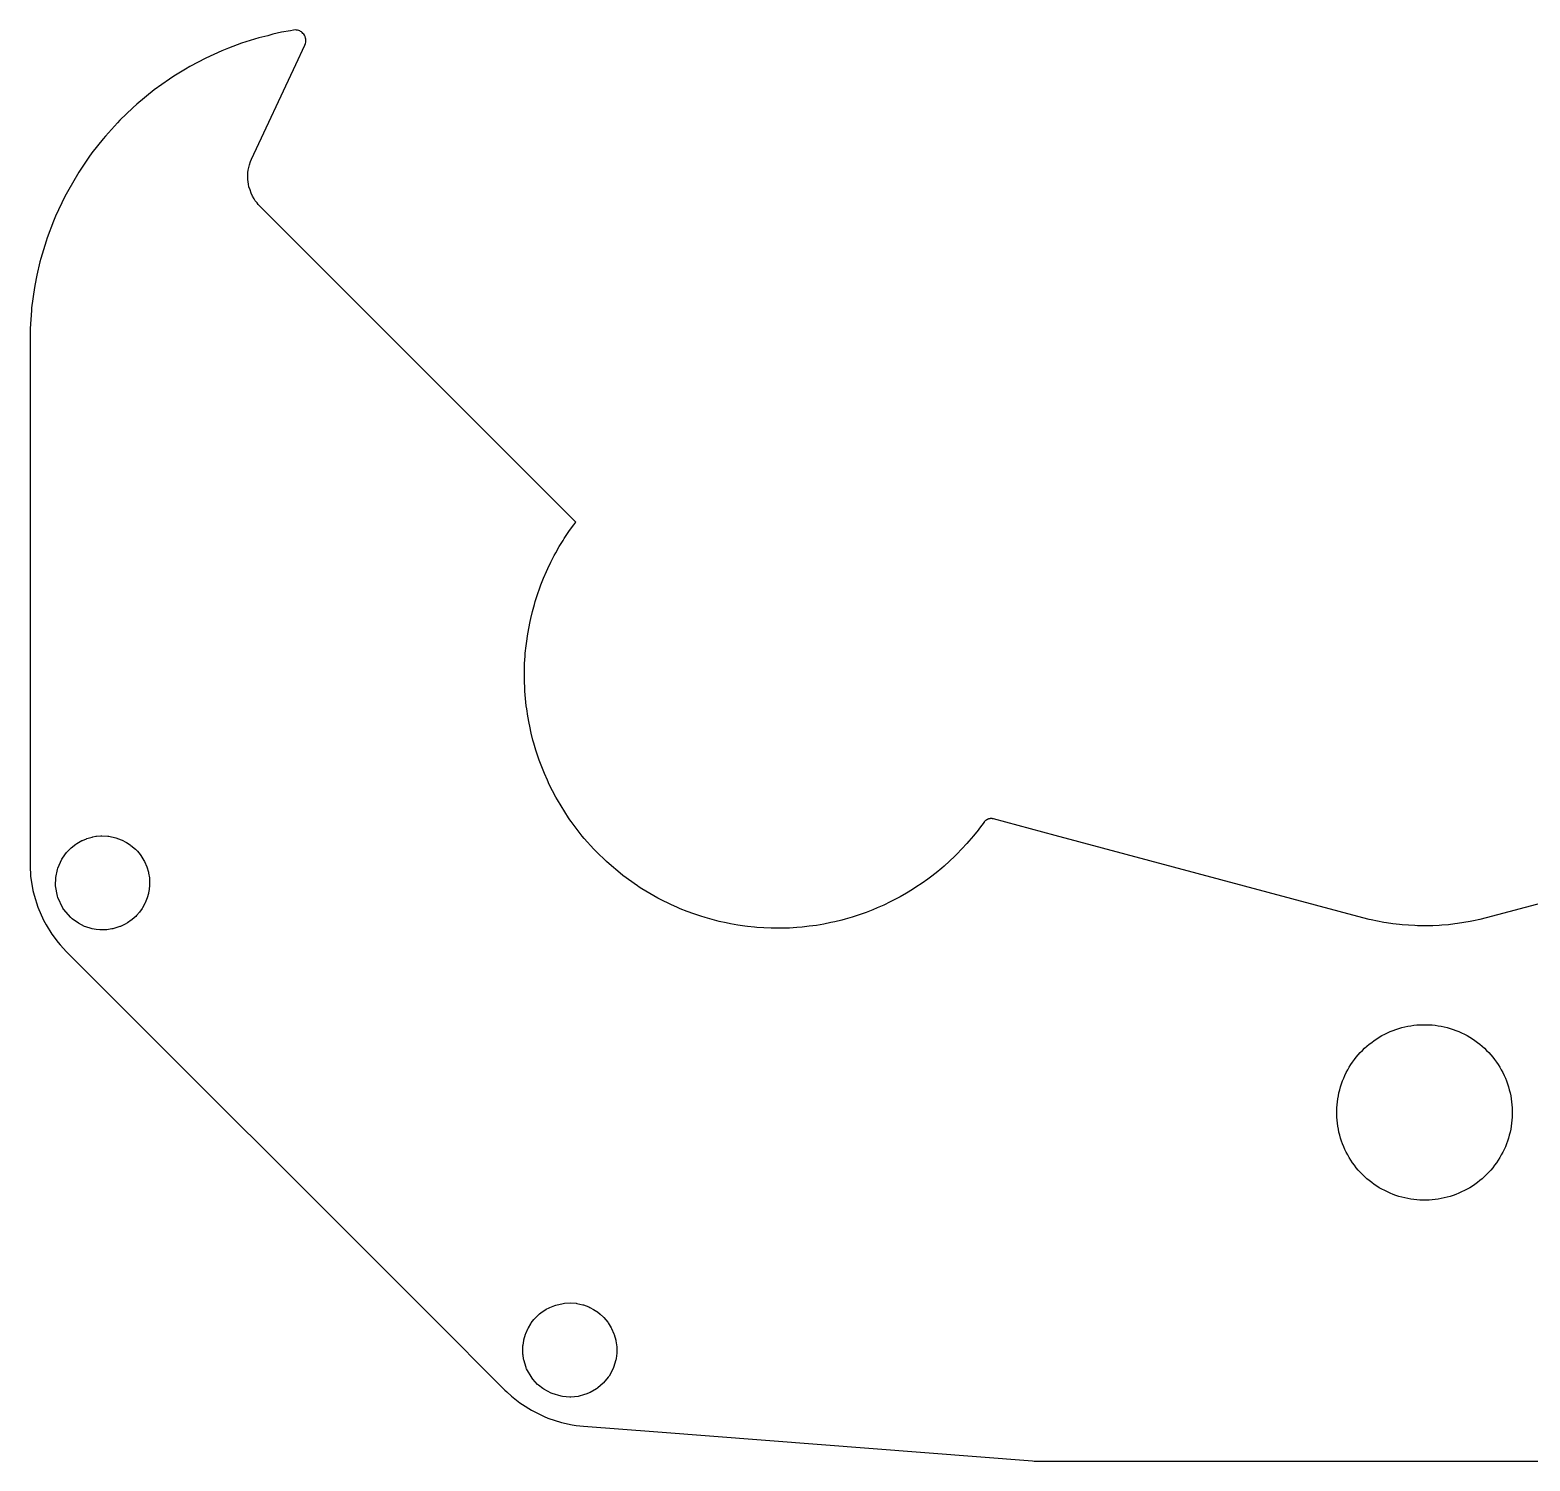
# Model space of a CAD drawing. Header units: metres. Extents: x -77 to 77, y -43 to 36.
# Drawn here: x -77 to 5.8, y -43.4 to 35.6 of the extents above; entities that cross this region are included whole.
import ezdxf

# ---------------------------------------------------------------- set-up
doc = ezdxf.new("R2010")
doc.units = ezdxf.units.M

msp = doc.modelspace()

# ---------------------------------------------------------------- linework, layer by layer
for p, q in [((-65.3491, 34.899), (-66.0775, 34.625)), ((-64.8748, 35.0553), (-65.3491, 34.899)), ((-64.3955, 35.1952), (-64.8748, 35.0553)), ((-63.9116, 35.3187), (-64.3955, 35.1952)), ((-63.6332, 35.3965), (-63.9116, 35.3187)), ((-63.1454, 35.5032), (-63.6332, 35.3965)), ((-62.6542, 35.5932), (-63.1454, 35.5032)), ((-62.4817, 35.6247), (-62.6542, 35.5932)), ((-62.3715, 35.6322), (-62.4817, 35.6247)), ((-62.3115, 35.6276), (-62.3715, 35.6322)), ((-62.2669, 35.6198), (-62.3115, 35.6276)), ((-62.1943, 35.5998), (-62.2669, 35.6198)), ((-62.1385, 35.5771), (-62.1943, 35.5998)), ((-62.0984, 35.5562), (-62.1385, 35.5771)), ((-62.0517, 35.5267), (-62.0984, 35.5562)), ((-62.0044, 35.4893), (-62.0517, 35.5267)), ((-61.9607, 35.4478), (-62.0044, 35.4893)), ((-61.9219, 35.4017), (-61.9607, 35.4478)), ((-61.8804, 35.3389), (-61.9219, 35.4017)), ((-61.8479, 35.271), (-61.8804, 35.3389)), ((-61.8578, 34.8026), (-61.8265, 34.8873)), ((-61.8193, 35.1853), (-61.8479, 35.271)), ((-61.8265, 34.8873), (-61.8096, 34.9658)), ((-61.8083, 35.1261), (-61.8193, 35.1853)), ((-61.8096, 34.9658), (-61.8037, 35.0258)), ((-61.8038, 35.071), (-61.8083, 35.1261)), ((-61.8037, 35.0258), (-61.8038, 35.071)), ((-67.3249, 34.0793), (-68.2045, 33.6099)), ((-66.4365, 34.4787), (-67.3249, 34.0793)), ((-66.0775, 34.625), (-66.4365, 34.4787)), ((-62.3588, 33.7282), (-61.8578, 34.8026)), ((-68.456, 33.4721), (-69.0908, 33.0803)), ((-68.2045, 33.6099), (-68.456, 33.4721)), ((-64.7999, 28.4931), (-62.3588, 33.7282)), ((-70.1759, 32.3251), (-71.139, 31.5261)), ((-69.3268, 32.9133), (-70.1759, 32.3251)), ((-69.0908, 33.0803), (-69.3268, 32.9133)), ((-71.139, 31.5261), (-71.3588, 31.3383)), ((-71.3588, 31.3383), (-72.077, 30.6461)), ((-72.2115, 30.508), (-72.8797, 29.7694)), ((-72.077, 30.6461), (-72.2115, 30.508)), ((-73.0044, 29.6223), (-73.6209, 28.8393)), ((-72.8797, 29.7694), (-73.0044, 29.6223)), ((-73.7884, 28.6035), (-74.3497, 27.7803)), ((-73.6209, 28.8393), (-73.7884, 28.6035)), ((-64.9544, 28.028), (-64.9128, 28.1865)), ((-64.9128, 28.1865), (-64.8527, 28.3679)), ((-64.8527, 28.3679), (-64.7999, 28.4931)), ((-74.3497, 27.7803), (-74.9775, 26.6935)), ((-65.0114, 27.6256), (-65.0025, 27.7533)), ((-65.0114, 27.4977), (-65.0114, 27.6256)), ((-65.0055, 27.3763), (-65.0114, 27.4977)), ((-64.9966, 27.2487), (-65.0055, 27.3763)), ((-65.0025, 27.7533), (-64.9847, 27.8799)), ((-64.9847, 27.8799), (-64.9544, 28.028)), ((-74.9775, 26.6935), (-75.1199, 26.4417)), ((-64.9787, 27.122), (-64.9966, 27.2487)), ((-64.9464, 26.9702), (-64.9787, 27.122)), ((-64.8837, 26.8036), (-64.9464, 26.9702)), ((-64.8245, 26.6212), (-64.8837, 26.8036)), ((-64.7467, 26.4456), (-64.8245, 26.6212)), ((-75.1199, 26.4417), (-75.6254, 25.3394)), ((-64.6654, 26.3026), (-64.7467, 26.4456)), ((-64.5958, 26.1991), (-64.6654, 26.3026)), ((-64.4976, 26.0742), (-64.5958, 26.1991)), ((-64.4324, 25.9916), (-64.4976, 26.0742)), ((-64.3418, 25.8947), (-64.4324, 25.9916)), ((-61.4843, 23.0372), (-64.3418, 25.8947)), ((-75.7411, 25.0744), (-76.0931, 24.1401)), ((-75.6254, 25.3394), (-75.7411, 25.0744)), ((-76.0931, 24.1401), (-76.1549, 23.9574)), ((-76.1549, 23.9574), (-76.442, 23.0012)), ((-76.491, 22.8147), (-76.665, 22.0863)), ((-76.442, 23.0012), (-76.491, 22.8147)), ((-46.8935, 8.44643), (-61.4843, 23.0372)), ((-76.7012, 21.8969), (-76.7949, 21.4064)), ((-76.665, 22.0863), (-76.7012, 21.8969)), ((-76.8907, 20.7696), (-76.9505, 20.2737)), ((-76.8717, 20.913), (-76.8907, 20.7696)), ((-76.7949, 21.4064), (-76.8717, 20.913)), ((-76.9612, 20.1295), (-77.004, 19.632)), ((-76.9505, 20.2737), (-76.9612, 20.1295)), ((-77.0297, 19.1333), (-77.0339, 18.9887)), ((-77.004, 19.632), (-77.0297, 19.1333)), ((-77.0339, 18.9887), (-77.0424, 18.4894)), ((-77.0424, 18.4894), (-77.0424, -5.59976)), ((-47.2367, 7.97461), (-47.0059, 8.29719)), ((-47.0059, 8.29719), (-46.8935, 8.44643)), ((-47.5924, 7.42966), (-47.5277, 7.53757)), ((-47.5277, 7.53757), (-47.5249, 7.54207)), ((-47.5249, 7.54207), (-47.3025, 7.87698)), ((-47.3025, 7.87698), (-47.2367, 7.97461)), ((-48.0767, 6.59367), (-47.999, 6.74226)), ((-47.999, 6.74226), (-47.8003, 7.09175)), ((-47.8003, 7.09175), (-47.5924, 7.42966)), ((-48.5064, 5.71665), (-48.4391, 5.8703)), ((-48.4391, 5.8703), (-48.4371, 5.87492)), ((-48.4371, 5.87492), (-48.2653, 6.23275)), ((-48.2653, 6.23275), (-48.2631, 6.23741)), ((-48.2631, 6.23741), (-48.0767, 6.59367)), ((-48.8721, 4.81672), (-48.8156, 4.97466)), ((-48.8156, 4.97466), (-48.814, 4.97935)), ((-48.814, 4.97935), (-48.6674, 5.34833)), ((-48.6674, 5.34833), (-48.6656, 5.353)), ((-48.6656, 5.353), (-48.5064, 5.71665)), ((-49.1278, 4.05975), (-49.0057, 4.44281)), ((-49.0057, 4.44281), (-48.8721, 4.81672)), ((-49.3772, 3.12062), (-49.2819, 3.51122)), ((-49.2819, 3.51122), (-49.1745, 3.89361)), ((-49.1745, 3.89361), (-49.1291, 4.05507)), ((-49.1291, 4.05507), (-49.1278, 4.05975)), ((-49.5607, 2.16644), (-49.4928, 2.56271)), ((-49.4928, 2.56271), (-49.4112, 2.95639)), ((-49.4112, 2.95639), (-49.3772, 3.12062)), ((-49.6374, 1.60188), (-49.5839, 1.9957)), ((-49.5839, 1.9957), (-49.5614, 2.1619)), ((-49.5614, 2.1619), (-49.5607, 2.16644)), ((-49.715, 0.63333), (-49.689, 1.03001)), ((-49.689, 1.03001), (-49.678, 1.19737)), ((-49.678, 1.19737), (-49.6777, 1.20185)), ((-49.6777, 1.20185), (-49.6374, 1.60188)), ((-49.7274, 0.23146), (-49.7151, 0.62888)), ((-49.7268, 0.06374), (-49.7274, 0.23146)), ((-49.7252, -0.33832), (-49.7268, 0.06374)), ((-49.7151, 0.62888), (-49.715, 0.63333)), ((-49.7098, -0.74005), (-49.7252, -0.33832)), ((-49.6975, -0.90732), (-49.7098, -0.74005)), ((-49.668, -1.30829), (-49.6975, -0.90732)), ((-49.6247, -1.70799), (-49.668, -1.30829)), ((-49.6009, -1.87401), (-49.6247, -1.70799)), ((-49.5437, -2.27197), (-49.6009, -1.87401)), ((-49.543, -2.27597), (-49.5437, -2.27197)), ((-49.4728, -2.6677), (-49.543, -2.27597)), ((-49.4719, -2.67162), (-49.4728, -2.6677)), ((-49.4366, -2.83558), (-49.4719, -2.67162)), ((-49.3528, -3.22469), (-49.4366, -2.83558)), ((-49.2546, -3.61456), (-49.3528, -3.22469)), ((-49.208, -3.77568), (-49.2546, -3.61456)), ((-49.0963, -4.1619), (-49.208, -3.77568)), ((-49.0951, -4.16553), (-49.0963, -4.1619)), ((-48.9706, -4.54577), (-49.0951, -4.16553)), ((-48.913, -4.70327), (-48.9706, -4.54577)), ((-48.7747, -5.08075), (-48.913, -4.70327)), ((-77.0424, -5.59976), (-77.0424, -10.4179)), ((-48.6234, -5.45322), (-48.7747, -5.08075)), ((-48.4593, -5.82021), (-48.6234, -5.45322)), ((-48.3527, -6.04801), (-48.4593, -5.82021)), ((-47.9937, -6.76084), (-48.3527, -6.04801)), ((-47.9089, -6.90743), (-47.9937, -6.76084)), ((-47.2936, -7.89575), (-47.9089, -6.90743)), ((-47.2241, -8.0014), (-47.2936, -7.89575)), ((-47.1485, -8.10284), (-47.2241, -8.0014)), ((-46.5291, -8.91016), (-47.1485, -8.10284)), ((-24.3353, -8.13416), (-24.5852, -8.47087)), ((-24.3245, -8.12064), (-24.3353, -8.13416)), ((-24.3132, -8.10748), (-24.3245, -8.12064)), ((-24.3015, -8.09473), (-24.3132, -8.10748)), ((-24.2894, -8.08239), (-24.3015, -8.09473)), ((-24.2768, -8.07048), (-24.2894, -8.08239)), ((-24.2639, -8.05901), (-24.2768, -8.07048)), ((-24.2505, -8.048), (-24.2639, -8.05901)), ((-24.2368, -8.03745), (-24.2505, -8.048)), ((-24.2227, -8.02739), (-24.2368, -8.03745)), ((-24.2083, -8.01781), (-24.2227, -8.02739)), ((-24.1936, -8.00874), (-24.2083, -8.01781)), ((-24.1785, -8.00019), (-24.1936, -8.00874)), ((-24.1632, -7.99217), (-24.1785, -8.00019)), ((-24.1476, -7.98467), (-24.1632, -7.99217)), ((-24.1318, -7.97772), (-24.1476, -7.98467)), ((-24.1157, -7.97134), (-24.1318, -7.97772)), ((-24.0994, -7.9655), (-24.1157, -7.97134)), ((-24.0829, -7.96023), (-24.0994, -7.9655)), ((-24.0662, -7.95554), (-24.0829, -7.96023)), ((-24.0494, -7.95141), (-24.0662, -7.95554)), ((-24.0325, -7.9479), (-24.0494, -7.95141)), ((-24.0155, -7.94496), (-24.0325, -7.9479)), ((-23.9983, -7.94261), (-24.0155, -7.94496)), ((-23.9811, -7.94085), (-23.9983, -7.94261)), ((-23.9638, -7.93969), (-23.9811, -7.94085)), ((-23.9465, -7.93913), (-23.9638, -7.93969)), ((-23.9292, -7.93917), (-23.9465, -7.93913)), ((-23.9119, -7.93981), (-23.9292, -7.93917)), ((-23.8947, -7.94104), (-23.9119, -7.93981)), ((-23.8775, -7.94287), (-23.8947, -7.94104)), ((-23.8603, -7.9453), (-23.8775, -7.94287)), ((-23.8433, -7.9483), (-23.8603, -7.9453)), ((-23.8264, -7.95192), (-23.8433, -7.9483)), ((-23.8096, -7.95612), (-23.8264, -7.95192)), ((-20.4083, -8.86749), (-23.8096, -7.95612)), ((-74.151, -9.14571), (-73.9279, -9.05252)), ((-73.9279, -9.05252), (-73.8969, -9.0419)), ((-73.8969, -9.0419), (-73.6071, -8.95659)), ((-73.6071, -8.95659), (-73.5776, -8.95004)), ((-73.5776, -8.95004), (-73.3991, -8.91717)), ((-73.3991, -8.91717), (-73.3679, -8.91344)), ((-73.3679, -8.91344), (-73.1269, -8.89235)), ((-73.1269, -8.89235), (-73.0818, -8.89292)), ((-73.0818, -8.89292), (-72.7466, -8.90113)), ((-72.7466, -8.90113), (-72.6874, -8.91339)), ((-72.6874, -8.91339), (-72.3054, -8.99464)), ((-72.3054, -8.99464), (-72.0026, -9.10484)), ((-72.0026, -9.10484), (-71.9551, -9.12567)), ((-46.4209, -9.03915), (-46.5291, -8.91016)), ((-45.8852, -9.6376), (-46.4209, -9.03915)), ((-24.912, -8.88533), (-25.1735, -9.19075)), ((-24.6614, -8.57101), (-24.912, -8.88533)), ((-24.5852, -8.47087), (-24.6614, -8.57101)), ((-3.40294, -13.424), (-20.4083, -8.86749)), ((-75.2519, -10.1332), (-75.0187, -9.81816)), ((-75.0187, -9.81816), (-74.9994, -9.79484)), ((-74.9994, -9.79484), (-74.788, -9.57898)), ((-74.788, -9.57898), (-74.7607, -9.55293)), ((-74.7607, -9.55293), (-74.5068, -9.35457)), ((-74.5068, -9.35457), (-74.4806, -9.33491)), ((-74.4806, -9.33491), (-74.4569, -9.32067)), ((-74.4569, -9.32067), (-74.1785, -9.15833)), ((-74.1785, -9.15833), (-74.151, -9.14571)), ((-71.9551, -9.12567), (-71.739, -9.2342)), ((-71.739, -9.2342), (-71.7057, -9.25436)), ((-71.7057, -9.25436), (-71.5037, -9.38722)), ((-71.5037, -9.38722), (-71.4654, -9.41979)), ((-71.4654, -9.41979), (-71.2176, -9.62587)), ((-71.2176, -9.62587), (-71.1056, -9.7419)), ((-71.1056, -9.7419), (-70.9545, -9.9307)), ((-70.9545, -9.9307), (-70.917, -9.97815)), ((-45.7683, -9.75877), (-45.8852, -9.6376)), ((-45.1922, -10.3189), (-45.7683, -9.75877)), ((-25.8365, -9.90088), (-25.9541, -10.0204)), ((-25.5545, -9.61434), (-25.8365, -9.90088)), ((-25.2826, -9.31817), (-25.5545, -9.61434)), ((-25.1735, -9.19075), (-25.2826, -9.31817)), ((-77.0424, -10.4179), (-77.0355, -10.5496)), ((-77.0355, -10.5496), (-77.0135, -11.1181)), ((-75.6125, -11.1957), (-75.5247, -10.7434)), ((-75.5247, -10.7434), (-75.5019, -10.6783)), ((-75.5019, -10.6783), (-75.28, -10.1779)), ((-75.28, -10.1779), (-75.2519, -10.1332)), ((-70.917, -9.97815), (-70.7463, -10.2514)), ((-70.7463, -10.2514), (-70.7176, -10.3103)), ((-70.7176, -10.3103), (-70.5865, -10.6046)), ((-70.5865, -10.6046), (-70.5012, -10.8944)), ((-45.0506, -10.4446), (-45.1922, -10.3189)), ((-44.437, -10.9633), (-45.0506, -10.4446)), ((-26.6728, -10.6744), (-26.983, -10.9301)), ((-26.5471, -10.5633), (-26.6728, -10.6744)), ((-26.2459, -10.297), (-26.5471, -10.5633)), ((-25.9541, -10.0204), (-26.2459, -10.297)), ((-77.0135, -11.1181), (-76.8776, -11.9114)), ((-75.6296, -11.5951), (-75.6185, -11.2493)), ((-75.6265, -11.6503), (-75.6296, -11.5951)), ((-75.6185, -11.2493), (-75.6125, -11.1957)), ((-70.5012, -10.8944), (-70.4886, -10.9501)), ((-70.4886, -10.9501), (-70.4473, -11.2087)), ((-70.4473, -11.2087), (-70.4445, -11.2488)), ((-70.4445, -11.2488), (-70.4333, -11.5708)), ((-70.4333, -11.5708), (-70.4368, -11.6184)), ((-44.287, -11.079), (-44.437, -10.9633)), ((-43.4853, -11.6604), (-44.287, -11.079)), ((-27.7623, -11.5105), (-28.0975, -11.7326)), ((-27.435, -11.277), (-27.7623, -11.5105)), ((-27.302, -11.1749), (-27.435, -11.277)), ((-26.983, -10.9301), (-27.302, -11.1749)), ((-76.8776, -11.9114), (-76.815, -12.1658)), ((-76.815, -12.1658), (-76.6138, -12.8284)), ((-75.5286, -12.2323), (-75.6265, -11.6503)), ((-75.5084, -12.3008), (-75.5286, -12.2323)), ((-75.2306, -12.88), (-75.5084, -12.3008)), ((-70.5661, -12.3186), (-70.6812, -12.5979)), ((-70.5015, -12.0856), (-70.5661, -12.3186)), ((-70.4893, -12.0378), (-70.5015, -12.0856)), ((-70.4564, -11.8594), (-70.4893, -12.0378)), ((-70.4368, -11.6184), (-70.4564, -11.8594)), ((-43.3797, -11.7301), (-43.4853, -11.6604)), ((-43.2338, -11.8147), (-43.3797, -11.7301)), ((-42.3578, -12.3333), (-43.2338, -11.8147)), ((-42.2067, -12.4075), (-42.3578, -12.3333)), ((-41.6382, -12.6913), (-42.2067, -12.4075)), ((-28.9735, -12.2615), (-29.3299, -12.4475)), ((-28.6237, -12.0632), (-28.9735, -12.2615)), ((-28.2811, -11.8529), (-28.6237, -12.0632)), ((-28.0975, -11.7326), (-28.2811, -11.8529)), ((-76.6138, -12.8284), (-76.2883, -13.5549)), ((-75.1933, -12.9426), (-75.2306, -12.88)), ((-74.7941, -13.4023), (-75.1933, -12.9426)), ((-70.992, -13.1041), (-71.1658, -13.3002)), ((-70.8516, -12.9073), (-70.992, -13.1041)), ((-70.8256, -12.8658), (-70.8516, -12.9073)), ((-70.6983, -12.6369), (-70.8256, -12.8658)), ((-70.6812, -12.5979), (-70.6983, -12.6369)), ((-41.2724, -12.8552), (-41.6382, -12.6913)), ((-41.1171, -12.9185), (-41.2724, -12.8552)), ((-40.7448, -13.0701), (-41.1171, -12.9185)), ((-40.3674, -13.2087), (-40.7448, -13.0701)), ((-39.9855, -13.3341), (-40.3674, -13.2087)), ((-30.8542, -13.1247), (-31.2328, -13.2595)), ((-30.4804, -12.9767), (-30.8542, -13.1247)), ((-30.2442, -12.8779), (-30.4804, -12.9767)), ((-29.8757, -12.7171), (-30.2442, -12.8779)), ((-29.513, -12.5436), (-29.8757, -12.7171)), ((-29.3299, -12.4475), (-29.513, -12.5436)), ((6.80426, -12.5127), (3.40297, -13.424)), ((-76.2883, -13.5549), (-76.1493, -13.8042)), ((-76.1493, -13.8042), (-75.8328, -14.3224)), ((-74.756, -13.442), (-74.7941, -13.4023)), ((-74.7125, -13.4739), (-74.756, -13.442)), ((-74.3623, -13.7251), (-74.7125, -13.4739)), ((-74.0257, -13.8924), (-74.3623, -13.7251)), ((-73.966, -13.9186), (-74.0257, -13.8924)), ((-73.6633, -14.0124), (-73.966, -13.9186)), ((-73.6159, -14.0226), (-73.6633, -14.0124)), ((-73.3912, -14.0645), (-73.6159, -14.0226)), ((-73.1879, -14.085), (-73.3912, -14.0645)), ((-73.1632, -14.0875), (-73.1879, -14.085)), ((-73.1408, -14.0879), (-73.1632, -14.0875)), ((-72.8224, -14.0839), (-73.1408, -14.0879)), ((-72.794, -14.0818), (-72.8224, -14.0839)), ((-72.5138, -14.0373), (-72.794, -14.0818)), ((-72.4875, -14.0327), (-72.5138, -14.0373)), ((-72.4644, -14.0267), (-72.4875, -14.0327)), ((-72.0793, -13.909), (-72.4644, -14.0267)), ((-72.0607, -13.9024), (-72.0793, -13.909)), ((-72.0394, -13.8934), (-72.0607, -13.9024)), ((-71.8202, -13.7912), (-72.0394, -13.8934)), ((-71.7907, -13.775), (-71.8202, -13.7912)), ((-71.651, -13.6943), (-71.7907, -13.775)), ((-71.4538, -13.5545), (-71.651, -13.6943)), ((-71.4172, -13.5273), (-71.4538, -13.5545)), ((-71.2628, -13.3978), (-71.4172, -13.5273)), ((-71.2047, -13.3417), (-71.2628, -13.3978)), ((-71.1658, -13.3002), (-71.2047, -13.3417)), ((-39.7452, -13.4084), (-39.9855, -13.3341)), ((-39.3591, -13.5205), (-39.7452, -13.4084)), ((-38.9694, -13.6191), (-39.3591, -13.5205)), ((-38.5774, -13.704), (-38.9694, -13.6191)), ((-38.3377, -13.7527), (-38.5774, -13.704)), ((-37.942, -13.824), (-38.3377, -13.7527)), ((-37.9401, -13.8243), (-37.942, -13.824)), ((-37.5441, -13.8817), (-37.9401, -13.8243)), ((-37.4123, -13.8971), (-37.5441, -13.8817)), ((-37.4104, -13.8973), (-37.4123, -13.8971)), ((-37.0126, -13.9409), (-37.4104, -13.8973)), ((-36.894, -13.9492), (-37.0126, -13.9409)), ((-36.4931, -13.9791), (-36.894, -13.9492)), ((-36.0914, -13.995), (-36.4931, -13.9791)), ((-35.8845, -13.9956), (-36.0914, -13.995)), ((-35.4825, -13.9976), (-35.8845, -13.9956)), ((-35.0806, -13.9856), (-35.4825, -13.9976)), ((-34.6794, -13.9597), (-35.0806, -13.9856)), ((-34.3884, -13.9303), (-34.6794, -13.9597)), ((-33.9884, -13.8905), (-34.3884, -13.9303)), ((-33.5901, -13.8369), (-33.9884, -13.8905)), ((-33.1938, -13.7695), (-33.5901, -13.8369)), ((-32.8002, -13.6883), (-33.1938, -13.7695)), ((-32.5843, -13.6405), (-32.8002, -13.6883)), ((-32.1936, -13.5458), (-32.5843, -13.6405)), ((-32.003, -13.4894), (-32.1936, -13.5458)), ((-31.6159, -13.3811), (-32.003, -13.4894)), ((-31.2328, -13.2595), (-31.6159, -13.3811)), ((-3.05629, -13.5107), (-3.40294, -13.424)), ((-2.94694, -13.5367), (-3.05629, -13.5107)), ((-2.59696, -13.6118), (-2.94694, -13.5367)), ((-2.24467, -13.6751), (-2.59696, -13.6118)), ((-2.09716, -13.7015), (-2.24467, -13.6751)), ((-1.7427, -13.7529), (-2.09716, -13.7015)), ((-1.38701, -13.7922), (-1.7427, -13.7529)), ((-1.23807, -13.8087), (-1.38701, -13.7922)), ((-0.88139, -13.8361), (-1.23807, -13.8087)), ((-0.53867, -13.8508), (-0.88139, -13.8361)), ((-0.39106, -13.8572), (-0.53867, -13.8508)), ((-0.03187, -13.8612), (-0.39106, -13.8572)), ((0.11169, -13.8592), (-0.03187, -13.8612)), ((0.46386, -13.8552), (0.11169, -13.8592)), ((0.8105, -13.8403), (0.46386, -13.8552)), ((0.95998, -13.8288), (0.8105, -13.8403)), ((1.31593, -13.8014), (0.95998, -13.8288)), ((1.67041, -13.7621), (1.31593, -13.8014)), ((1.81874, -13.7406), (1.67041, -13.7621)), ((2.17288, -13.6892), (1.81874, -13.7406)), ((2.5242, -13.6261), (2.17288, -13.6892)), ((2.70708, -13.5856), (2.5242, -13.6261)), ((3.05623, -13.5107), (2.70708, -13.5856)), ((3.40297, -13.424), (3.05623, -13.5107)), ((-75.8328, -14.3224), (-75.4829, -14.7943)), ((-75.4829, -14.7943), (-75.3788, -14.9122)), ((-75.3788, -14.9122), (-75.0215, -15.2969)), ((-75.0215, -15.2969), (-54.8428, -35.4756)), ((-2.35133, -19.9328), (-2.20185, -19.8533)), ((-2.20185, -19.8533), (-2.0497, -19.7791)), ((-2.0497, -19.7791), (-1.89505, -19.7102)), ((-1.89505, -19.7102), (-1.73808, -19.6468)), ((-1.73808, -19.6468), (-1.579, -19.5889)), ((-1.579, -19.5889), (-1.41801, -19.5366)), ((-1.41801, -19.5366), (-1.25526, -19.4899)), ((-1.25526, -19.4899), (-1.09102, -19.449)), ((-1.09102, -19.449), (-0.92543, -19.4138)), ((-0.92543, -19.4138), (-0.75871, -19.3844)), ((-0.75871, -19.3844), (-0.59107, -19.3608)), ((-0.59107, -19.3608), (-0.4227, -19.3431)), ((-0.4227, -19.3431), (-0.25383, -19.3313)), ((-0.25383, -19.3313), (-0.08464, -19.3254)), ((-0.08464, -19.3254), (0.0846, -19.3254)), ((0.0846, -19.3254), (0.2538, -19.3313)), ((0.2538, -19.3313), (0.4227, -19.3431)), ((0.4227, -19.3431), (0.5911, -19.3608)), ((0.5911, -19.3608), (0.7587, -19.3844)), ((0.7587, -19.3844), (0.9254, -19.4138)), ((0.9254, -19.4138), (1.091, -19.449)), ((1.091, -19.449), (1.2553, -19.4899)), ((1.2553, -19.4899), (1.418, -19.5366)), ((1.418, -19.5366), (1.579, -19.5889)), ((1.579, -19.5889), (1.7381, -19.6468)), ((1.7381, -19.6468), (1.895, -19.7102)), ((1.895, -19.7102), (2.0497, -19.7791)), ((2.0497, -19.7791), (2.2019, -19.8533)), ((2.2019, -19.8533), (2.3513, -19.9328)), ((-3.42947, -20.7452), (-3.30769, -20.6276)), ((-3.30769, -20.6276), (-3.18188, -20.5143)), ((-3.18188, -20.5143), (-3.05222, -20.4055)), ((-3.05222, -20.4055), (-2.91881, -20.3013)), ((-2.91881, -20.3013), (-2.78185, -20.2018)), ((-2.78185, -20.2018), (-2.64151, -20.1071)), ((-2.64151, -20.1071), (-2.49794, -20.0174)), ((-2.49794, -20.0174), (-2.35133, -19.9328)), ((2.3513, -19.9328), (2.4979, -20.0174)), ((2.4979, -20.0174), (2.6415, -20.1071)), ((2.6415, -20.1071), (2.7818, -20.2018)), ((2.7818, -20.2018), (2.9188, -20.3013)), ((2.9188, -20.3013), (3.0522, -20.4055)), ((3.0522, -20.4055), (3.1819, -20.5143)), ((3.1819, -20.5143), (3.3077, -20.6276)), ((3.3077, -20.6276), (3.4295, -20.7452)), ((-4.15726, -21.6768), (-4.06755, -21.5332)), ((-4.06755, -21.5332), (-3.97289, -21.3928)), ((-3.97289, -21.3928), (-3.87338, -21.2559)), ((-3.87338, -21.2559), (-3.76917, -21.1225)), ((-3.76917, -21.1225), (-3.66033, -20.9928)), ((-3.66033, -20.9928), (-3.54706, -20.867)), ((-3.54706, -20.867), (-3.42947, -20.7452)), ((3.4295, -20.7452), (3.5471, -20.867)), ((3.5471, -20.867), (3.6603, -20.9928)), ((3.6603, -20.9928), (3.7691, -21.1225)), ((3.7691, -21.1225), (3.8734, -21.2559)), ((3.8734, -21.2559), (3.9729, -21.3928)), ((3.9729, -21.3928), (4.0676, -21.5332)), ((4.0676, -21.5332), (4.1573, -21.6767)), ((-4.52787, -22.4366), (-4.46445, -22.2796)), ((-4.46445, -22.2796), (-4.39559, -22.125)), ((-4.39559, -22.125), (-4.32138, -21.9728)), ((-4.32138, -21.9728), (-4.24191, -21.8234)), ((-4.24191, -21.8234), (-4.15726, -21.6768)), ((4.1573, -21.6767), (4.2419, -21.8234)), ((4.2419, -21.8234), (4.3214, -21.9728)), ((4.3214, -21.9728), (4.3956, -22.125)), ((4.3956, -22.125), (4.4644, -22.2796)), ((4.4644, -22.2796), (4.5279, -22.4366)), ((-4.7609, -23.2493), (-4.7257, -23.0837)), ((-4.7257, -23.0837), (-4.68474, -22.9194)), ((-4.68474, -22.9194), (-4.63809, -22.7567)), ((-4.63809, -22.7567), (-4.58575, -22.5957)), ((-4.58575, -22.5957), (-4.52787, -22.4366)), ((4.5279, -22.4366), (4.5858, -22.5957)), ((4.5858, -22.5957), (4.6381, -22.7567)), ((4.6381, -22.7567), (4.6847, -22.9194)), ((4.6847, -22.9194), (4.7257, -23.0837)), ((4.7257, -23.0837), (4.7609, -23.2493)), ((-4.84926, -24.09), (-4.84336, -23.9208)), ((-4.84336, -23.9208), (-4.83154, -23.752)), ((-4.83154, -23.752), (-4.81385, -23.5836)), ((-4.81385, -23.5836), (-4.7903, -23.416)), ((-4.7903, -23.416), (-4.7609, -23.2493)), ((4.7609, -23.2493), (4.7903, -23.416)), ((4.7903, -23.416), (4.8138, -23.5836)), ((4.8138, -23.5836), (4.8316, -23.752)), ((4.8316, -23.752), (4.8434, -23.9208)), ((4.8434, -23.9208), (4.8493, -24.09)), ((-4.84926, -24.2593), (-4.84926, -24.09)), ((-4.84335, -24.4285), (-4.84926, -24.2593)), ((-4.83154, -24.5974), (-4.84335, -24.4285)), ((-4.81385, -24.7657), (-4.83154, -24.5974)), ((-4.79028, -24.9334), (-4.81385, -24.7657)), ((4.8138, -24.7658), (4.7903, -24.9334)), ((4.8316, -24.5974), (4.8138, -24.7658)), ((4.8434, -24.4285), (4.8316, -24.5974)), ((4.8493, -24.2593), (4.8434, -24.4285)), ((4.8493, -24.09), (4.8493, -24.2593)), ((-4.7609, -25.1001), (-4.79028, -24.9334)), ((-4.7257, -25.2657), (-4.7609, -25.1001)), ((-4.68474, -25.4299), (-4.7257, -25.2657)), ((-4.63808, -25.5927), (-4.68474, -25.4299)), ((-4.58577, -25.7537), (-4.63808, -25.5927)), ((4.6381, -25.5927), (4.5858, -25.7537)), ((4.6847, -25.4299), (4.6381, -25.5927)), ((4.7257, -25.2657), (4.6847, -25.4299)), ((4.7609, -25.1001), (4.7257, -25.2657)), ((4.7903, -24.9334), (4.7609, -25.1001)), ((-4.52786, -25.9128), (-4.58577, -25.7537)), ((-4.46445, -26.0697), (-4.52786, -25.9128)), ((-4.39559, -26.2244), (-4.46445, -26.0697)), ((-4.32138, -26.3765), (-4.39559, -26.2244)), ((-4.24191, -26.526), (-4.32138, -26.3765)), ((4.3214, -26.3765), (4.2419, -26.526)), ((4.3956, -26.2244), (4.3214, -26.3765)), ((4.4644, -26.0697), (4.3956, -26.2244)), ((4.5279, -25.9128), (4.4644, -26.0697)), ((4.5858, -25.7537), (4.5279, -25.9128)), ((-4.15727, -26.6726), (-4.24191, -26.526)), ((-4.06755, -26.8162), (-4.15727, -26.6726)), ((-3.97289, -26.9565), (-4.06755, -26.8162)), ((-3.87338, -27.0935), (-3.97289, -26.9565)), ((-3.76917, -27.2269), (-3.87338, -27.0935)), ((-3.66035, -27.3566), (-3.76917, -27.2269)), ((3.7691, -27.2269), (3.6603, -27.3566)), ((3.8734, -27.0935), (3.7691, -27.2269)), ((3.9729, -26.9565), (3.8734, -27.0935)), ((4.0676, -26.8162), (3.9729, -26.9565)), ((4.1573, -26.6726), (4.0676, -26.8162)), ((4.2419, -26.526), (4.1573, -26.6726)), ((-3.54706, -27.4824), (-3.66035, -27.3566)), ((-3.42947, -27.6042), (-3.54706, -27.4824)), ((-3.30769, -27.7217), (-3.42947, -27.6042)), ((-3.18189, -27.835), (-3.30769, -27.7217)), ((-3.05222, -27.9438), (-3.18189, -27.835)), ((-2.91881, -28.0481), (-3.05222, -27.9438)), ((-2.78185, -28.1476), (-2.91881, -28.0481)), ((-2.64151, -28.2422), (-2.78185, -28.1476)), ((2.7818, -28.1476), (2.6415, -28.2422)), ((2.9188, -28.0481), (2.7818, -28.1476)), ((3.0522, -27.9438), (2.9188, -28.0481)), ((3.1819, -27.835), (3.0522, -27.9438)), ((3.3077, -27.7217), (3.1819, -27.835)), ((3.4295, -27.6041), (3.3077, -27.7217)), ((3.5471, -27.4824), (3.4295, -27.6041)), ((3.6603, -27.3566), (3.5471, -27.4824)), ((-2.49796, -28.3319), (-2.64151, -28.2422)), ((-2.35133, -28.4166), (-2.49796, -28.3319)), ((-2.20185, -28.4961), (-2.35133, -28.4166)), ((-2.0497, -28.5703), (-2.20185, -28.4961)), ((-1.89505, -28.6391), (-2.0497, -28.5703)), ((-1.73808, -28.7025), (-1.89505, -28.6391)), ((-1.57901, -28.7604), (-1.73808, -28.7025)), ((-1.41801, -28.8127), (-1.57901, -28.7604)), ((-1.25526, -28.8594), (-1.41801, -28.8127)), ((-1.09101, -28.9004), (-1.25526, -28.8594)), ((-0.92543, -28.9356), (-1.09101, -28.9004)), ((-0.75871, -28.965), (-0.92543, -28.9356)), ((-0.59107, -28.9885), (-0.75871, -28.965)), ((-0.4227, -29.0062), (-0.59107, -28.9885)), ((0.5911, -28.9885), (0.4227, -29.0062)), ((0.7587, -28.965), (0.5911, -28.9885)), ((0.9254, -28.9356), (0.7587, -28.965)), ((1.091, -28.9004), (0.9254, -28.9356)), ((1.2553, -28.8594), (1.091, -28.9004)), ((1.418, -28.8127), (1.2553, -28.8594)), ((1.579, -28.7604), (1.418, -28.8127)), ((1.7381, -28.7026), (1.579, -28.7604)), ((1.895, -28.6391), (1.7381, -28.7026)), ((2.0497, -28.5703), (1.895, -28.6391)), ((2.2019, -28.4961), (2.0497, -28.5703)), ((2.3513, -28.4166), (2.2019, -28.4961)), ((2.4979, -28.3319), (2.3513, -28.4166)), ((2.6415, -28.2422), (2.4979, -28.3319)), ((-0.25383, -29.018), (-0.4227, -29.0062)), ((-0.08464, -29.0239), (-0.25383, -29.018)), ((0.0846, -29.0239), (-0.08464, -29.0239)), ((0.2538, -29.018), (0.0846, -29.0239)), ((0.4227, -29.0062), (0.2538, -29.018)), ((-47.9971, -34.8212), (-47.5907, -34.7222)), ((-47.5907, -34.7222), (-47.5138, -34.7152)), ((-47.5138, -34.7152), (-47.1706, -34.6991)), ((-47.1706, -34.6991), (-46.8764, -34.7214)), ((-46.8764, -34.7214), (-46.8235, -34.7291)), ((-46.8235, -34.7291), (-46.5051, -34.7983)), ((-46.5051, -34.7983), (-46.4649, -34.811)), ((-54.8428, -35.4756), (-50.8068, -39.5116)), ((-49.3468, -35.806), (-49.1996, -35.6141)), ((-49.1996, -35.6141), (-49.0482, -35.4522)), ((-49.0482, -35.4522), (-49.0138, -35.4179)), ((-49.0138, -35.4179), (-48.8939, -35.31)), ((-48.8939, -35.31), (-48.7501, -35.1994)), ((-48.7501, -35.1994), (-48.7139, -35.1728)), ((-48.7139, -35.1728), (-48.5278, -35.0524)), ((-48.5278, -35.0524), (-48.3669, -34.9684)), ((-48.3669, -34.9684), (-48.3202, -34.9451)), ((-48.3202, -34.9451), (-48.0392, -34.8338)), ((-48.0392, -34.8338), (-47.9971, -34.8212)), ((-46.4649, -34.811), (-46.1624, -34.9229)), ((-46.1624, -34.9229), (-46.1173, -34.9452)), ((-46.1173, -34.9452), (-45.9067, -35.0551)), ((-45.9067, -35.0551), (-45.7341, -35.1653)), ((-45.7341, -35.1653), (-45.693, -35.197)), ((-45.693, -35.197), (-45.542, -35.315)), ((-45.542, -35.315), (-45.3661, -35.4809)), ((-45.3661, -35.4809), (-45.3355, -35.5122)), ((-45.3355, -35.5122), (-45.1284, -35.7591)), ((-49.7541, -36.7302), (-49.6653, -36.4205)), ((-49.6653, -36.4205), (-49.6561, -36.3955)), ((-49.6561, -36.3955), (-49.525, -36.1011)), ((-49.525, -36.1011), (-49.5096, -36.0707)), ((-49.5096, -36.0707), (-49.3744, -35.8464)), ((-49.3744, -35.8464), (-49.3468, -35.806)), ((-45.1284, -35.7591), (-45.1022, -35.7979)), ((-45.1022, -35.7979), (-44.9315, -36.0711)), ((-44.9315, -36.0711), (-44.9138, -36.1073)), ((-44.9138, -36.1073), (-44.7828, -36.4017)), ((-44.7828, -36.4017), (-44.7703, -36.44)), ((-44.7703, -36.44), (-44.6815, -36.7497)), ((-49.819, -37.3047), (-49.8085, -37.0631)), ((-49.8085, -37.0631), (-49.8073, -37.048)), ((-49.8073, -37.048), (-49.8053, -37.033)), ((-49.8053, -37.033), (-49.7647, -36.7743)), ((-49.7647, -36.7743), (-49.7619, -36.7595)), ((-49.7619, -36.7595), (-49.7541, -36.7302)), ((-44.6815, -36.7497), (-44.6763, -36.7743)), ((-44.6763, -36.7743), (-44.6736, -36.7994)), ((-44.6736, -36.7994), (-44.6288, -37.1184)), ((-44.6288, -37.1184), (-44.6288, -37.1587)), ((-44.6288, -37.1587), (-44.6274, -37.481)), ((-49.8194, -37.3198), (-49.819, -37.3047)), ((-49.819, -37.3349), (-49.8194, -37.3198)), ((-49.8071, -37.5563), (-49.819, -37.3349)), ((-49.8053, -37.5764), (-49.8071, -37.5563)), ((-49.771, -37.8008), (-49.8053, -37.5764)), ((-49.7696, -37.8108), (-49.771, -37.8008)), ((-49.7645, -37.8354), (-49.7696, -37.8108)), ((-49.6343, -38.2746), (-49.7645, -37.8354)), ((-44.6774, -37.8434), (-44.8045, -38.2687)), ((-44.6675, -37.8057), (-44.6774, -37.8434)), ((-44.6635, -37.7732), (-44.6675, -37.8057)), ((-44.6274, -37.481), (-44.6635, -37.7732)), ((-49.6256, -38.3037), (-49.6343, -38.2746)), ((-49.6059, -38.3469), (-49.6256, -38.3037)), ((-49.3083, -38.8534), (-49.6059, -38.3469)), ((-49.2718, -38.9047), (-49.3083, -38.8534)), ((-48.9978, -39.1988), (-49.2718, -38.9047)), ((-45.1005, -38.8052), (-45.3571, -39.115)), ((-45.0746, -38.7743), (-45.1005, -38.8052)), ((-45.0533, -38.7402), (-45.0746, -38.7743)), ((-44.8237, -38.3139), (-45.0533, -38.7402)), ((-44.8045, -38.2687), (-44.8237, -38.3139)), ((-50.8068, -39.5116), (-50.7039, -39.603)), ((-50.7039, -39.603), (-50.4372, -39.858)), ((-48.9584, -39.2347), (-48.9978, -39.1988)), ((-48.7059, -39.4354), (-48.9584, -39.2347)), ((-48.6631, -39.463), (-48.7059, -39.4354)), ((-48.257, -39.6912), (-48.6631, -39.463)), ((-48.2037, -39.7121), (-48.257, -39.6912)), ((-47.6889, -39.8586), (-48.2037, -39.7121)), ((-46.4, -39.7652), (-46.7521, -39.8607)), ((-46.3305, -39.7443), (-46.4, -39.7652)), ((-46.0964, -39.6451), (-46.3305, -39.7443)), ((-45.7449, -39.439), (-46.0964, -39.6451)), ((-45.6988, -39.4122), (-45.7449, -39.439)), ((-45.6767, -39.3955), (-45.6988, -39.4122)), ((-45.3791, -39.1358), (-45.6767, -39.3955)), ((-45.3571, -39.115), (-45.3791, -39.1358)), ((-50.4372, -39.858), (-49.9735, -40.2279)), ((-49.9735, -40.2279), (-49.8412, -40.3147)), ((-49.8412, -40.3147), (-49.3416, -40.6322)), ((-47.6293, -39.8696), (-47.6889, -39.8586)), ((-47.2258, -39.9015), (-47.6293, -39.8696)), ((-47.1574, -39.8983), (-47.2258, -39.9015)), ((-46.7521, -39.8607), (-47.1574, -39.8983)), ((-49.3416, -40.6322), (-48.6399, -40.9796)), ((-48.6399, -40.9796), (-48.4323, -41.0711)), ((-48.4323, -41.0711), (-47.6767, -41.313)), ((-47.6767, -41.313), (-47.0966, -41.4315)), ((-47.0966, -41.4315), (-46.8743, -41.4675)), ((-46.8743, -41.4675), (-46.4598, -41.512)), ((-46.4598, -41.512), (-42.3628, -41.8289)), ((-42.3628, -41.8289), (-21.6542, -43.4303)), ((-21.6542, -43.4303), (-21.572, -43.4335)), ((-21.572, -43.4335), (-14.456, -43.4335)), ((-14.456, -43.4335), (21.572, -43.4335))]:
    msp.add_line(p, q)

doc.saveas('drawing.dxf')
